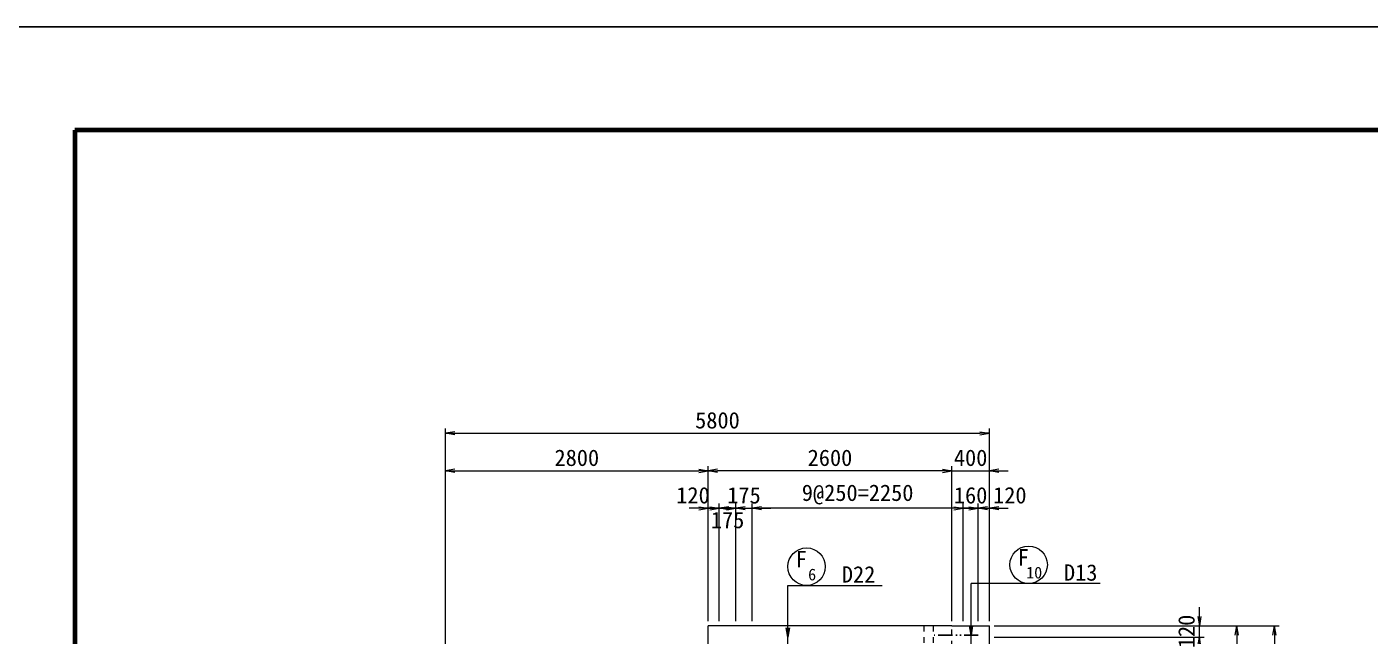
# Model space of a CAD drawing. Header units: millimetres. Extents: x 222124 to 348274, y -62968 to -33268.
# Drawn here: x 264687 to 279013, y -39766 to -33268 of the extents above; entities that cross this region are included whole.
import ezdxf
from ezdxf.enums import TextEntityAlignment as Align

# ---------------------------------------------------------------- set-up
doc = ezdxf.new("R2010")
doc.units = ezdxf.units.MM
doc.header["$LTSCALE"] = 50
doc.header["$PDSIZE"] = 300
for name, pattern in [('DASHED2', [0.375, 0.25, -0.125]), ('SXF_二点短鎖線', [11, 6, -1.5, 0.25, -1.5, 0.25, -1.5]), ('SXF_跳び破線', [12, 6, -6])]:
    doc.linetypes.add(name, pattern=pattern)
doc.layers.get('Defpoints').update_dxf_attribs({"color": 191})
for name, color, linetype, lineweight in [('D-BGD', 7, 'Continuous', 13), ('D-STR-DIM', 7, 'Continuous', 13), ('D-STR-HTXT', 7, 'Continuous', 13), ('D-STR-STR7', 6, 'SXF_二点短鎖線', 25), ('D-STR-TXT', 7, 'Continuous', 13), ('D-TTL', 2, 'Continuous', 140)]:
    doc.layers.add(name, color=color, linetype=linetype, lineweight=lineweight)
doc.styles.add('YOKO_GOTHIC', font='MS Gothic.ttf')
doc.dimstyles.new('S50', dxfattribs={"dimscale": 50, "dimtxt": 3.5, "dimasz": 2, "dimexe": 1, "dimexo": 1, "dimgap": 1, "dimtad": 1, "dimdec": 0, "dimzin": 1, "dimdsep": 46, "dimtxsty": 'YOKO_GOTHIC', "dimblk": 'OPEN', "dimcen": 0, "dimclrd": 256, "dimclre": 256, "dimclrt": 256, "dimaunit": 1, "dimadec": 3, "dimazin": 0, "dimtfac": 1, "dimtdec": 0, "dimtix": 1, "dimtmove": 2, "dimatfit": 3, "dimldrblk": 'OPEN', "dimfxl": 1, "dimlwd": -1, "dimlwe": -1, "dimarcsym": 0})

# ---------------------------------------------------------------- blocks, each defined once
blk = doc.blocks.new('_Open')
at = {"color": 0, "linetype": 'ByBlock', "lineweight": -2}
for p, q in [((-1, 0.17), (0, 0)), ((-1, -0.17), (0, 0)), ((0, 0), (-1, 0))]:
    blk.add_line(p, q, dxfattribs=at)
blk = doc.blocks.new('*D1797')
at = {"layer": 'D-STR-DIM', "ltscale": 1500, "transparency": 16777216}
for p, q in [((275002, -39656), (278042, -39656)), ((277992, -39756), (277992, -52356)), ((275002, -52456), (278042, -52456))]:
    blk.add_line(p, q, dxfattribs=at)
at = {"layer": 'Defpoints', "color": 0, "ltscale": 1500, "transparency": 16777216}
for p in [(274952, -39656), (274952, -52456), (277992, -52456)]:
    blk.add_point(p, dxfattribs=at)
at = {"layer": 'D-STR-DIM', "ltscale": 1500, "transparency": 16777216, "xscale": 100, "yscale": 100, "zscale": 100}
for p, rotation in [((277992, -39656), 90), ((277992, -52456), 270)]:
    blk.add_blockref('_Open', p, dxfattribs=dict(at, rotation=rotation))
at = {"layer": 'D-STR-DIM', "ltscale": 1500, "transparency": 16777216, "insert": (277855, -46056), "char_height": 175, "attachment_point": 5, "rotation": 90, "style": 'YOKO_GOTHIC'}
blk.add_mtext('12800', dxfattribs=at)
blk = doc.blocks.new('*D1798')
at = {"layer": 'D-STR-DIM', "ltscale": 1500, "transparency": 16777216}
for p, q in [((275002, -39656), (277642, -39656)), ((277592, -39756), (277592, -45056)), ((275002, -45156), (277642, -45156))]:
    blk.add_line(p, q, dxfattribs=at)
at = {"layer": 'Defpoints', "color": 0, "ltscale": 1500, "transparency": 16777216}
for p in [(274952, -39656), (274952, -45156), (277592, -45156)]:
    blk.add_point(p, dxfattribs=at)
at = {"layer": 'D-STR-DIM', "ltscale": 1500, "transparency": 16777216, "xscale": 100, "yscale": 100, "zscale": 100}
for p, rotation in [((277592, -39656), 90), ((277592, -45156), 270)]:
    blk.add_blockref('_Open', p, dxfattribs=dict(at, rotation=rotation))
at = {"layer": 'D-STR-DIM', "ltscale": 1500, "transparency": 16777216, "insert": (277455, -42406), "char_height": 175, "attachment_point": 5, "rotation": 90, "style": 'YOKO_GOTHIC'}
blk.add_mtext('5500', dxfattribs=at)
blk = doc.blocks.new('*D1801')
at = {"layer": 'D-STR-DIM', "ltscale": 1500, "transparency": 16777216}
for p, q in [((277192, -39556), (277192, -39456)), ((275002, -39656), (277242, -39656)), ((277192, -39776), (277192, -39656)), ((275002, -39776), (277242, -39776)), ((277192, -39876), (277192, -39976))]:
    blk.add_line(p, q, dxfattribs=at)
at = {"layer": 'Defpoints', "color": 0, "ltscale": 1500, "transparency": 16777216}
for p in [(274952, -39656), (277192, -39656), (274952, -39776)]:
    blk.add_point(p, dxfattribs=at)
at = {"layer": 'D-STR-DIM', "ltscale": 1500, "transparency": 16777216, "xscale": 100, "yscale": 100, "zscale": 100}
for p, rotation in [((277192, -39656), 270), ((277192, -39776), 90)]:
    blk.add_blockref('_Open', p, dxfattribs=dict(at, rotation=rotation))
at = {"layer": 'D-STR-DIM', "ltscale": 1500, "transparency": 16777216, "insert": (277055, -39716), "char_height": 175, "attachment_point": 5, "rotation": 90, "style": 'YOKO_GOTHIC'}
blk.add_mtext('120', dxfattribs=at)
blk = doc.blocks.new('*D1692')
at = {"layer": 'D-STR-DIM', "ltscale": 1500, "transparency": 16777216}
for p, q in [((269152, -45106), (269152, -37553)), ((269252, -37603), (274852, -37603)), ((274952, -39606), (274952, -37553))]:
    blk.add_line(p, q, dxfattribs=at)
at = {"layer": 'Defpoints', "color": 0, "ltscale": 1500, "transparency": 16777216}
for p in [(274952, -37603), (274952, -39656), (269152, -45156)]:
    blk.add_point(p, dxfattribs=at)
at = {"layer": 'D-STR-DIM', "ltscale": 1500, "transparency": 16777216, "xscale": 100, "yscale": 100, "zscale": 100, "rotation": 180}
blk.add_blockref('_Open', (269152, -37603), dxfattribs=at)
at = {"layer": 'D-STR-DIM', "ltscale": 1500, "transparency": 16777216, "xscale": 100, "yscale": 100, "zscale": 100}
blk.add_blockref('_Open', (274952, -37603), dxfattribs=at)
at = {"layer": 'D-STR-DIM', "ltscale": 1500, "transparency": 16777216, "insert": (272052, -37465), "char_height": 175, "attachment_point": 5, "style": 'YOKO_GOTHIC'}
blk.add_mtext('5800', dxfattribs=at)
blk = doc.blocks.new('*D1693')
at = {"layer": 'D-STR-DIM', "ltscale": 1500, "transparency": 16777216}
for p, q in [((269152, -45106), (269152, -37953)), ((271952, -39606), (271952, -37953)), ((269252, -38003), (271852, -38003))]:
    blk.add_line(p, q, dxfattribs=at)
at = {"layer": 'Defpoints', "color": 0, "ltscale": 1500, "transparency": 16777216}
for p in [(271952, -38003), (271952, -39656), (269152, -45156)]:
    blk.add_point(p, dxfattribs=at)
at = {"layer": 'D-STR-DIM', "ltscale": 1500, "transparency": 16777216, "xscale": 100, "yscale": 100, "zscale": 100, "rotation": 180}
blk.add_blockref('_Open', (269152, -38003), dxfattribs=at)
at = {"layer": 'D-STR-DIM', "ltscale": 1500, "transparency": 16777216, "xscale": 100, "yscale": 100, "zscale": 100}
blk.add_blockref('_Open', (271952, -38003), dxfattribs=at)
at = {"layer": 'D-STR-DIM', "ltscale": 1500, "transparency": 16777216, "insert": (270552, -37865), "char_height": 175, "attachment_point": 5, "style": 'YOKO_GOTHIC'}
blk.add_mtext('2800', dxfattribs=at)
blk = doc.blocks.new('*D1694')
at = {"layer": 'D-STR-DIM', "ltscale": 1500, "transparency": 16777216}
for p, q in [((274552, -39606), (274552, -37953)), ((274952, -39606), (274952, -37953)), ((274452, -38003), (274352, -38003)), ((274552, -38003), (274952, -38003)), ((275052, -38003), (275152, -38003))]:
    blk.add_line(p, q, dxfattribs=at)
at = {"layer": 'Defpoints', "color": 0, "ltscale": 1500, "transparency": 16777216}
for p in [(274952, -38003), (274552, -39656), (274952, -39656)]:
    blk.add_point(p, dxfattribs=at)
at = {"layer": 'D-STR-DIM', "ltscale": 1500, "transparency": 16777216, "xscale": 100, "yscale": 100, "zscale": 100}
blk.add_blockref('_Open', (274552, -38003), dxfattribs=at)
at = {"layer": 'D-STR-DIM', "ltscale": 1500, "transparency": 16777216, "xscale": 100, "yscale": 100, "zscale": 100, "rotation": 180}
blk.add_blockref('_Open', (274952, -38003), dxfattribs=at)
at = {"layer": 'D-STR-DIM', "ltscale": 1500, "transparency": 16777216, "insert": (274752, -37865), "char_height": 175, "attachment_point": 5, "style": 'YOKO_GOTHIC'}
blk.add_mtext('400', dxfattribs=at)
blk = doc.blocks.new('*D1695')
at = {"layer": 'D-STR-DIM', "ltscale": 1500, "transparency": 16777216}
for p, q in [((274832, -39606), (274832, -38353)), ((274952, -39606), (274952, -38353)), ((274732, -38403), (274632, -38403)), ((274832, -38403), (274952, -38403)), ((275052, -38403), (275152, -38403))]:
    blk.add_line(p, q, dxfattribs=at)
at = {"layer": 'Defpoints', "color": 0, "ltscale": 1500, "transparency": 16777216}
for p in [(274952, -38403), (274832, -39656), (274952, -39656)]:
    blk.add_point(p, dxfattribs=at)
at = {"layer": 'D-STR-DIM', "ltscale": 1500, "transparency": 16777216, "xscale": 100, "yscale": 100, "zscale": 100}
blk.add_blockref('_Open', (274832, -38403), dxfattribs=at)
at = {"layer": 'D-STR-DIM', "ltscale": 1500, "transparency": 16777216, "xscale": 100, "yscale": 100, "zscale": 100, "rotation": 180}
blk.add_blockref('_Open', (274952, -38403), dxfattribs=at)
at = {"layer": 'D-STR-DIM', "ltscale": 1500, "transparency": 16777216, "insert": (275170, -38265), "char_height": 175, "attachment_point": 5, "style": 'YOKO_GOTHIC'}
blk.add_mtext('120', dxfattribs=at)
blk = doc.blocks.new('*D1696')
at = {"layer": 'D-STR-DIM', "ltscale": 1500, "transparency": 16777216}
for p, q in [((274672, -39606), (274672, -38353)), ((274832, -39606), (274832, -38353)), ((274572, -38403), (274472, -38403)), ((274672, -38403), (274832, -38403)), ((274932, -38403), (275032, -38403))]:
    blk.add_line(p, q, dxfattribs=at)
at = {"layer": 'Defpoints', "color": 0, "ltscale": 1500, "transparency": 16777216}
for p in [(274832, -38403), (274672, -39656), (274832, -39656)]:
    blk.add_point(p, dxfattribs=at)
at = {"layer": 'D-STR-DIM', "ltscale": 1500, "transparency": 16777216, "xscale": 100, "yscale": 100, "zscale": 100}
blk.add_blockref('_Open', (274672, -38403), dxfattribs=at)
at = {"layer": 'D-STR-DIM', "ltscale": 1500, "transparency": 16777216, "xscale": 100, "yscale": 100, "zscale": 100, "rotation": 180}
blk.add_blockref('_Open', (274832, -38403), dxfattribs=at)
at = {"layer": 'D-STR-DIM', "ltscale": 1500, "transparency": 16777216, "insert": (274752, -38265), "char_height": 175, "attachment_point": 5, "style": 'YOKO_GOTHIC'}
blk.add_mtext('160', dxfattribs=at)
blk = doc.blocks.new('*D1697')
at = {"layer": 'D-STR-DIM', "ltscale": 1500, "transparency": 16777216}
for p, q in [((271952, -39606), (271952, -37953)), ((274552, -39606), (274552, -37953)), ((274452, -38003), (272052, -38003))]:
    blk.add_line(p, q, dxfattribs=at)
at = {"layer": 'Defpoints', "color": 0, "ltscale": 1500, "transparency": 16777216}
for p in [(271952, -38003), (271952, -39656), (274552, -39656)]:
    blk.add_point(p, dxfattribs=at)
at = {"layer": 'D-STR-DIM', "ltscale": 1500, "transparency": 16777216, "xscale": 100, "yscale": 100, "zscale": 100, "rotation": 180}
blk.add_blockref('_Open', (271952, -38003), dxfattribs=at)
at = {"layer": 'D-STR-DIM', "ltscale": 1500, "transparency": 16777216, "xscale": 100, "yscale": 100, "zscale": 100}
blk.add_blockref('_Open', (274552, -38003), dxfattribs=at)
at = {"layer": 'D-STR-DIM', "ltscale": 1500, "transparency": 16777216, "insert": (273252, -37865), "char_height": 175, "attachment_point": 5, "style": 'YOKO_GOTHIC'}
blk.add_mtext('2600', dxfattribs=at)
blk = doc.blocks.new('*D1698')
at = {"layer": 'D-STR-DIM', "ltscale": 1500, "transparency": 16777216}
for p, q in [((271952, -39606), (271952, -38353)), ((272072, -39606), (272072, -38353)), ((271852, -38403), (271752, -38403)), ((271952, -38403), (272072, -38403)), ((272172, -38403), (272272, -38403))]:
    blk.add_line(p, q, dxfattribs=at)
at = {"layer": 'Defpoints', "color": 0, "ltscale": 1500, "transparency": 16777216}
for p in [(272072, -38403), (271952, -39656), (272072, -39656)]:
    blk.add_point(p, dxfattribs=at)
at = {"layer": 'D-STR-DIM', "ltscale": 1500, "transparency": 16777216, "xscale": 100, "yscale": 100, "zscale": 100}
blk.add_blockref('_Open', (271952, -38403), dxfattribs=at)
at = {"layer": 'D-STR-DIM', "ltscale": 1500, "transparency": 16777216, "xscale": 100, "yscale": 100, "zscale": 100, "rotation": 180}
blk.add_blockref('_Open', (272072, -38403), dxfattribs=at)
at = {"layer": 'D-STR-DIM', "ltscale": 1500, "transparency": 16777216, "insert": (271791, -38265), "char_height": 175, "attachment_point": 5, "style": 'YOKO_GOTHIC'}
blk.add_mtext('120', dxfattribs=at)
blk = doc.blocks.new('*D1699')
at = {"layer": 'D-STR-DIM', "ltscale": 1500, "transparency": 16777216}
for p, q in [((272422, -39606), (272422, -38353)), ((274672, -39606), (274672, -38353)), ((274572, -38403), (272522, -38403))]:
    blk.add_line(p, q, dxfattribs=at)
at = {"layer": 'Defpoints', "color": 0, "ltscale": 1500, "transparency": 16777216}
for p in [(272422, -38403), (272422, -39656), (274672, -39656)]:
    blk.add_point(p, dxfattribs=at)
at = {"layer": 'D-STR-DIM', "ltscale": 1500, "transparency": 16777216, "xscale": 100, "yscale": 100, "zscale": 100, "rotation": 180}
blk.add_blockref('_Open', (272422, -38403), dxfattribs=at)
at = {"layer": 'D-STR-DIM', "ltscale": 1500, "transparency": 16777216, "xscale": 100, "yscale": 100, "zscale": 100}
blk.add_blockref('_Open', (274672, -38403), dxfattribs=at)
at = {"layer": 'D-STR-DIM', "ltscale": 1500, "transparency": 16777216, "insert": (273547, -38256), "char_height": 175, "attachment_point": 5, "style": 'YOKO_GOTHIC'}
blk.add_mtext('9@250=2250', dxfattribs=at)
blk = doc.blocks.new('*D1562')
at = {"layer": 'D-STR-DIM', "ltscale": 1500, "transparency": 16777216}
for p, q in [((272072, -39606), (272072, -38353)), ((272247, -39606), (272247, -38353)), ((271972, -38403), (271872, -38403)), ((272072, -38403), (272247, -38403)), ((272347, -38403), (272447, -38403))]:
    blk.add_line(p, q, dxfattribs=at)
at = {"layer": 'Defpoints', "color": 0, "ltscale": 1500, "transparency": 16777216}
for p in [(272247, -38403), (272072, -39656), (272247, -39656)]:
    blk.add_point(p, dxfattribs=at)
at = {"layer": 'D-STR-DIM', "ltscale": 1500, "transparency": 16777216, "xscale": 100, "yscale": 100, "zscale": 100}
blk.add_blockref('_Open', (272072, -38403), dxfattribs=at)
at = {"layer": 'D-STR-DIM', "ltscale": 1500, "transparency": 16777216, "xscale": 100, "yscale": 100, "zscale": 100, "rotation": 180}
blk.add_blockref('_Open', (272247, -38403), dxfattribs=at)
at = {"layer": 'D-STR-DIM', "ltscale": 1500, "transparency": 16777216, "insert": (272160, -38529), "char_height": 175, "attachment_point": 5, "style": 'YOKO_GOTHIC'}
blk.add_mtext('175', dxfattribs=at)
blk = doc.blocks.new('*D1563')
at = {"layer": 'D-STR-DIM', "ltscale": 1500, "transparency": 16777216}
for p, q in [((272247, -39606), (272247, -38353)), ((272422, -39606), (272422, -38353)), ((272147, -38403), (272047, -38403)), ((272247, -38403), (272422, -38403)), ((272522, -38403), (272622, -38403))]:
    blk.add_line(p, q, dxfattribs=at)
at = {"layer": 'Defpoints', "color": 0, "ltscale": 1500, "transparency": 16777216}
for p in [(272422, -38403), (272247, -39656), (272422, -39656)]:
    blk.add_point(p, dxfattribs=at)
at = {"layer": 'D-STR-DIM', "ltscale": 1500, "transparency": 16777216, "xscale": 100, "yscale": 100, "zscale": 100}
blk.add_blockref('_Open', (272247, -38403), dxfattribs=at)
at = {"layer": 'D-STR-DIM', "ltscale": 1500, "transparency": 16777216, "xscale": 100, "yscale": 100, "zscale": 100, "rotation": 180}
blk.add_blockref('_Open', (272422, -38403), dxfattribs=at)
at = {"layer": 'D-STR-DIM', "ltscale": 1500, "transparency": 16777216, "insert": (272335, -38265), "char_height": 175, "attachment_point": 5, "style": 'YOKO_GOTHIC'}
blk.add_mtext('175', dxfattribs=at)

msp = doc.modelspace()

# ---------------------------------------------------------------- linework, layer by layer
at = {"layer": 'D-BGD'}
for p, q in [((274552.1, -39656.2), (271952.1, -39656.2)), ((271952.1, -45156.2), (271952.1, -39656.2)), ((274952.1, -52456.2), (274952.1, -39656.2))]:
    msp.add_line(p, q, dxfattribs=at)
at = {"layer": 'D-BGD', "linetype": 'SXF_跳び破線', "ltscale": 0.2}
for p, q in [((274252.1, -39656.2), (274252.1, -52456.2)), ((274352.1, -39656.2), (274352.1, -52456.2)), ((274552.1, -45156.2), (274552.1, -39656.2))]:
    msp.add_line(p, q, dxfattribs=at)
at = {"layer": 'D-BGD', "ltscale": 100}
msp.add_line((274552.1, -39656.2), (274952.1, -39656.2), dxfattribs=at)
at = {"layer": 'D-STR-HTXT'}
for p, q in [((272802.4, -39225), (273808.9, -39225)), ((276133.8, -39205), (274756.5, -39205))]:
    msp.add_line(p, q, dxfattribs=at)
for centre in [(275370.7, -39005), (273002.4, -39025)]:
    msp.add_circle(centre, 200, dxfattribs=at)
at = {"layer": 'D-STR-STR7', "ltscale": 0.5}
msp.add_line((274832.1, -39756.2), (274347.1, -39756.2), dxfattribs=at)
at = {"layer": 'D-TTL'}
msp.add_lwpolyline([(265199.2, -34367.9), (265199.2, -61867.9), (305199.2, -61867.9), (305199.2, -34367.9)], close=True, dxfattribs=at)
at = {"layer": 'Defpoints', "color": 1}
msp.add_lwpolyline([(264174.2, -33267.9), (264174.2, -62967.9), (306224.2, -62967.9), (306224.2, -33267.9)], close=True, dxfattribs=at)

# ---------------------------------------------------------------- texts
at = {"layer": 'D-STR-TXT', "linetype": 'DASHED2', "ltscale": 0.5, "style": 'YOKO_GOTHIC'}
msp.add_text('F', height=175, dxfattribs=at).set_placement((272946.1, -39033.3), align=Align.CENTER)
at = {"layer": 'D-STR-TXT', "style": 'YOKO_GOTHIC'}
for s, height, p in [('F', 175, (275314.5, -39013.3)), ('6', 125, (273061.8, -39171.1)), ('10', 125, (275430.1, -39151.1))]:
    msp.add_text(s, height=height, dxfattribs=at).set_placement(p, align=Align.CENTER)
for s, p in [('D22', (273378.9, -39195)), ('D13', (275747.3, -39175))]:
    msp.add_text(s, height=175, dxfattribs=at).set_placement(p)

# ---------------------------------------------------------------- dimensions: what is measured, and where the dimension line sits
at = {"layer": 'D-STR-DIM', "ltscale": 1500}
for base, p1, p2, picture, middle in [((274952.1, -37602.5), (269152.1, -45156.2), (274952.1, -39656.2), '*D1692', (272052.1, -37465)), ((271952.1, -38002.5), (269152.1, -45156.2), (271952.1, -39656.2), '*D1693', (270552.1, -37865)), ((274952.1, -38002.5), (274552.1, -39656.2), (274952.1, -39656.2), '*D1694', (274752.1, -37865)), ((272422.1, -38402.5), (272247.1, -39656.2), (272422.1, -39656.2), '*D1563', (272334.6, -38265)), ((274832.1, -38402.5), (274672.1, -39656.2), (274832.1, -39656.2), '*D1696', (274752.1, -38265))]:
    dim = msp.add_linear_dim(base=base, p1=p1, p2=p2, dimstyle='S50', dxfattribs=at)
    dim.commit()
    dim.dimension.update_dxf_attribs({"geometry": picture, "text_midpoint": middle})
for base, p1, p2, angle, picture, middle in [((271952.1, -38002.5), (274552.1, -39656.2), (271952.1, -39656.2), 180, '*D1697', (273252.1, -37865)), ((277192, -39656.2), (274952.1, -39776.2), (274952.1, -39656.2), 90, '*D1801', (277054.5, -39716.2)), ((277992, -52456.2), (274952.1, -39656.2), (274952.1, -52456.2), 90, '*D1797', (277854.5, -46056.2)), ((277592, -45156.2), (274952.1, -39656.2), (274952.1, -45156.2), 90, '*D1798', (277454.5, -42406.2))]:
    dim = msp.add_linear_dim(base=base, p1=p1, p2=p2, angle=angle, dimstyle='S50', dxfattribs=at)
    dim.commit()
    dim.dimension.update_dxf_attribs({"geometry": picture, "text_midpoint": middle})
for base, p1, p2, picture, middle in [((272072.1, -38402.5), (271952.1, -39656.2), (272072.1, -39656.2), '*D1698', (271791.2, -38265)), ((274952.1, -38402.5), (274832.1, -39656.2), (274952.1, -39656.2), '*D1695', (275170.1, -38265)), ((272247.1, -38402.5), (272072.1, -39656.2), (272247.1, -39656.2), '*D1562', (272159.6, -38528.7))]:
    dim = msp.add_linear_dim(base=base, p1=p1, p2=p2, dimstyle='S50', dxfattribs=at)
    dim.commit()
    dim.dimension.update_dxf_attribs({"geometry": picture, "text_midpoint": middle, "dimtype": 160})
dim = msp.add_linear_dim(base=(272422.1, -38402.5), p1=(274672.1, -39656.2), p2=(272422.1, -39656.2), angle=180, text='9@250=<>', dimstyle='S50', dxfattribs=at)
dim.commit()
dim.dimension.update_dxf_attribs({"geometry": '*D1699', "text_midpoint": (273547.1, -38255.7)})

# ---------------------------------------------------------------- leaders
at = {"layer": 'D-STR-HTXT'}
for points in [[(272802.4, -45026.2), (272802.4, -39225)], [(274756.5, -45006.2), (274756.5, -39205)], [(274756.5, -39756.2), (274756.5, -39242.2)], [(272802.4, -39776.2), (272802.4, -39262.2)], [(272802.4, -40026.2), (272802.4, -39674)], [(274756.5, -40006.2), (274756.5, -39654)]]:
    msp.add_leader(points, dimstyle='S50', dxfattribs=at)

doc.saveas('drawing.dxf')
